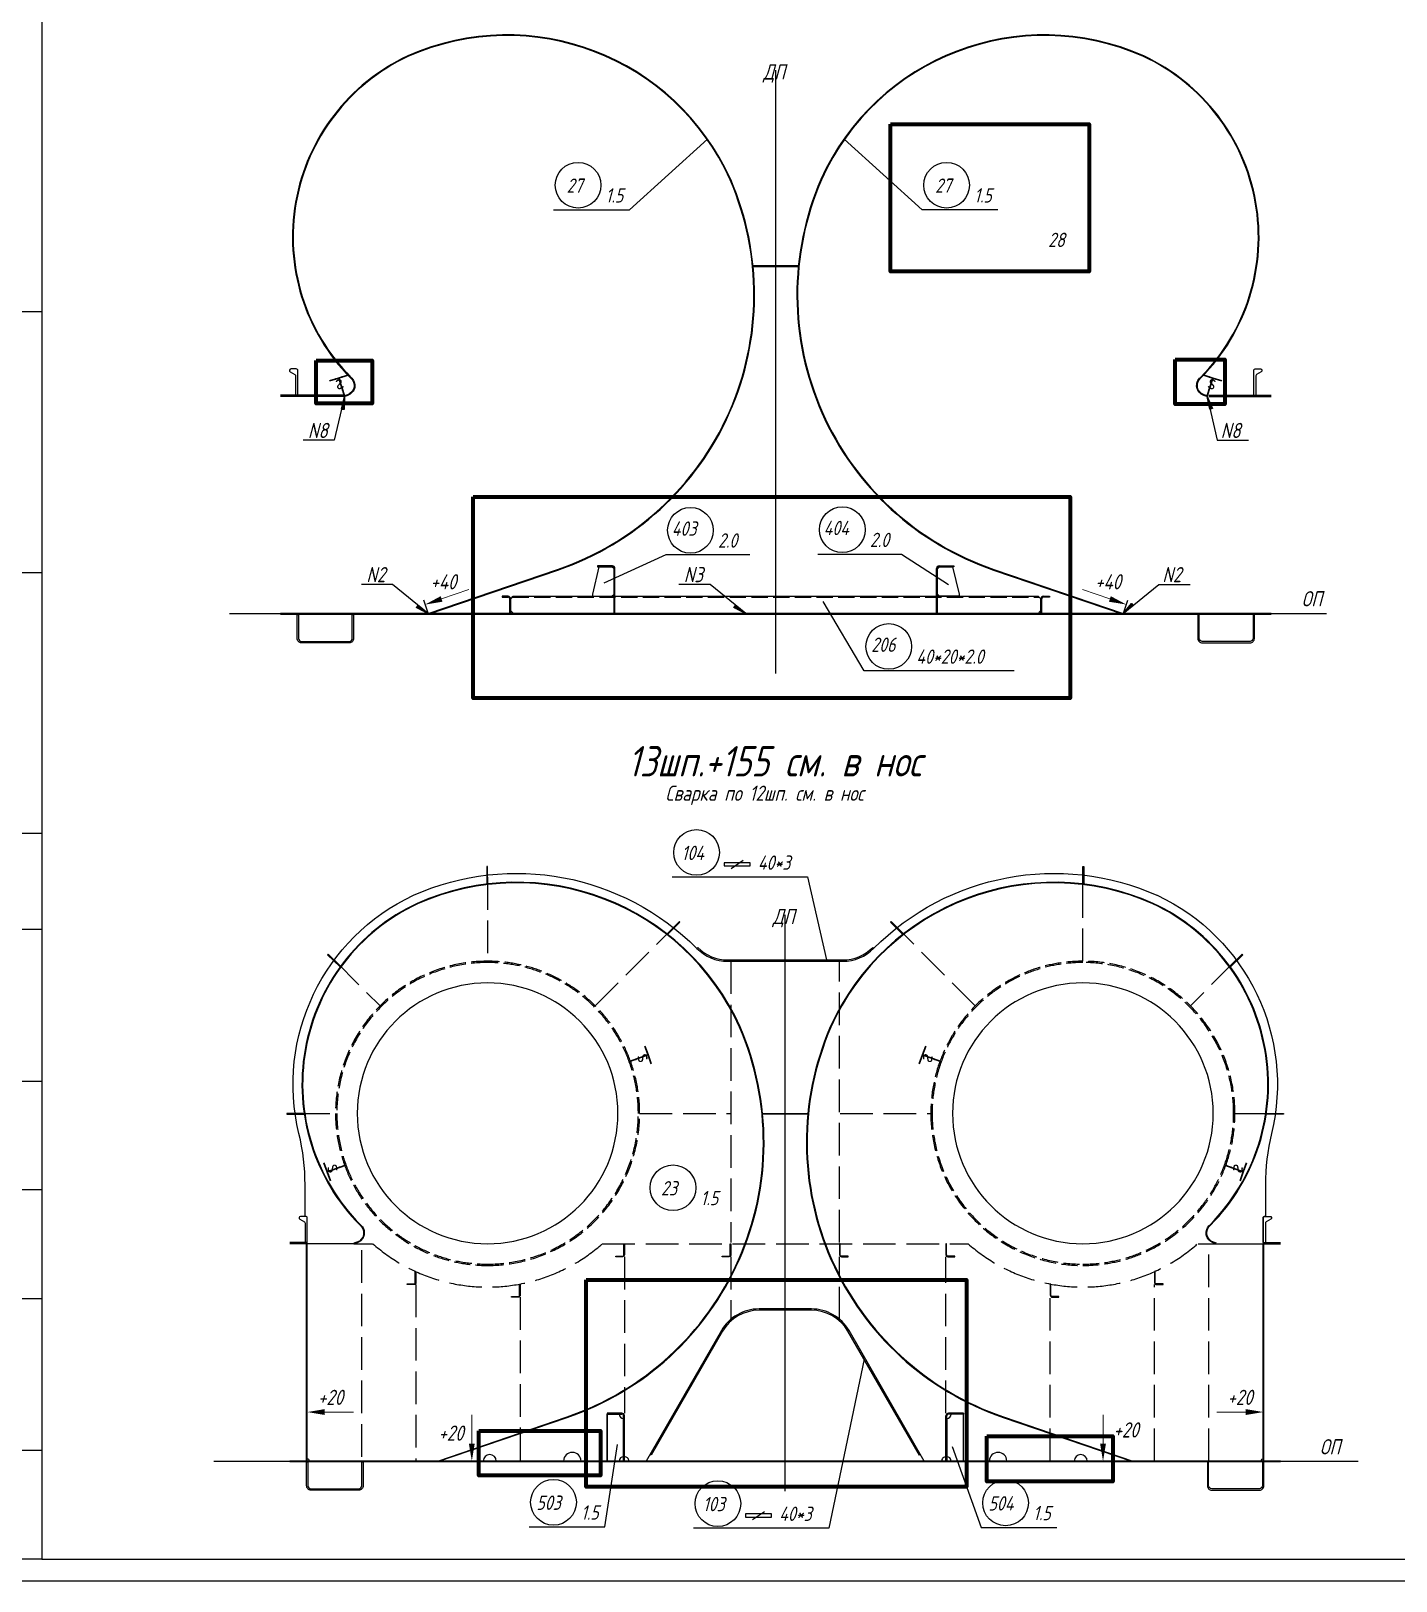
# Model space of a CAD drawing. Header units: millimetres. Extents: x 76485 to 135355, y 8208 to 18817.
# Drawn here: x 110300 to 113442, y 12764 to 16331 of the extents above; entities that cross this region are included whole.
import ezdxf
from ezdxf.enums import TextEntityAlignment as Align

# ---------------------------------------------------------------- set-up
doc = ezdxf.new("R2010")
doc.units = ezdxf.units.MM
for name, pattern in [('Dashed', [10, 7.5, -2.5]), ('Dashed_dotted', [34, 24, -5, 0, -5]), ('Short_dashed', [5, 3.75, -1.25])]:
    doc.linetypes.add(name, pattern=pattern)
doc.layers.add('20-DIMENTION', color=81, linetype='Continuous', lineweight=30)
doc.layers.add('Frame', color=6, linetype='Continuous')
doc.styles.add('PB_TEXT', font='romans.shx', dxfattribs={"width": 0.7, "oblique": 15})
doc.styles.get("Standard").update_dxf_attribs({"font": 'ГОСТ тип А наклонный.ttf'})
doc.styles.add('Standard3.5', font='simplex.shx', dxfattribs={"width": 0.7, "height": 3.5})
doc.styles.add('ГОСТ', font='ГОСТ тип А.ttf', dxfattribs={"oblique": 15})
doc.dimstyles.get("Standard").update_dxf_attribs({"dimtxt": 0.18, "dimasz": 0.18, "dimexe": 0.18, "dimexo": 0.0625, "dimgap": 0.09, "dimtad": 0, "dimtih": 1, "dimtoh": 1, "dimdec": 4, "dimzin": 0, "dimdsep": 46, "dimtxsty": 'Standard', "dimcen": 0.09, "dimadec": 0, "dimazin": 0, "dimtfac": 1, "dimtdec": 4, "dimtofl": 0, "dimtmove": 0, "dimatfit": 3, "dimfxl": 1, "dimtolj": 1, "dimtzin": 0, "dimarcsym": 0})

# ---------------------------------------------------------------- blocks, each defined once
blk = doc.blocks.new('s1')
at = {"layer": '20-DIMENTION', "color": 2}
for p, q in [((-1, 389), (-200, 388)), ((0, 0), (-2, 389)), ((-1, 389), (197, 390))]:
    blk.add_line(p, q, dxfattribs=at)
for points in [[(-200, 388, 0, 40, 0), (-65, 388, 40, 40, 0)], [(197, 390, 0, 40, 0), (62, 389, 40, 40, 0)], [(0, 0, 0, 40, 0), (0, 135, 40, 40, 0)]]:
    blk.add_lwpolyline(points, format="xyseb", dxfattribs=at)
at = {"layer": '20-DIMENTION', "color": 2, "style": 'Standard3.5', "width": 0.8}
blk.add_text('s', height=300, rotation=359.6928, dxfattribs=at).set_placement((-62, 157))
blk = doc.blocks.new('A$C128E1BCE')
at = {"linetype": 'Continuous', "lineweight": 9}
blk.add_line((40, 0), (106.5, 0), dxfattribs=at)
at = {"linetype": 'Continuous'}
blk.add_solid([(40, 6.7), (40, -6.7), (0, 0)], dxfattribs=at)
blk = doc.blocks.new('stamp-side-01')
at = {"layer": 'Frame'}
for p, q in [((-12, 0), (-12, 145)), ((-12, 145), (0, 145)), ((-12, 110), (0, 110)), ((0, 85), (-12, 85)), ((-12, 60), (0, 60)), ((0, 25), (-12, 25)), ((0, 0), (-12, 0))]:
    blk.add_line(p, q, dxfattribs=at)
at = {"layer": 'Frame', "color": 7}
blk.add_line((-7, 145), (-7, 0), dxfattribs=at)
at = {"layer": 'Frame', "color": 7, "style": 'PB_TEXT', "oblique": 15, "width": 0.7}
for s, p in [('Подпись и дата', (-8.25, 115.55)), ('Инв. N дубл.', (-8.25, 88.76)), ('Взамен инв. N', (-8.25, 61.42)), ('Подпись и дата', (-8.25, 30.25)), ('Инв. N подл.', (-8.25, 2.97))]:
    blk.add_text(s, height=2.5, rotation=90, dxfattribs=at).set_placement(p)
blk = doc.blocks.new('stamp-side-02')
at = {"layer": 'Frame'}
for p, q in [((0, 287), (-12, 287)), ((-12, 167), (-12, 287)), ((0, 227), (-12, 227)), ((0, 167), (-12, 167))]:
    blk.add_line(p, q, dxfattribs=at)
at = {"layer": 'Frame', "color": 7}
blk.add_line((-7, 287), (-7, 167), dxfattribs=at)
at = {"layer": 'Frame'}
blk.add_blockref('stamp-side-01', (0, 0), dxfattribs=at)
at = {"layer": 'Frame', "color": 7, "style": 'PB_TEXT', "oblique": 15, "width": 0.7}
for s, p in [('Первичное применение', (-8.25, 241.89)), ('Справ. N', (-8.25, 189.23))]:
    blk.add_text(s, height=2.5, rotation=90, dxfattribs=at).set_placement(p)
blk = doc.blocks.new('A$C65DE2539')
at = {"color": 7}
for points in [[(0, 0), (8410, 0), (8410, 5940), (0, 5940)], [(200, 50), (8360, 50), (8360, 5890), (200, 5890)]]:
    blk.add_lwpolyline(points, close=True, dxfattribs=at)
at = {"color": 7, "xscale": 10, "yscale": 10, "zscale": 10}
blk.add_blockref('stamp-side-02', (200, 50), dxfattribs=at)
blk = doc.blocks.new('_weld')
at = {"color": 0, "linetype": 'ByBlock'}
for p, q in [((-1.5, 0), (-1.5, 0)), ((-1.5, -0.05), (-1.45, 0)), ((-1.5, -0.09), (-1.41, 0)), ((-1.5, -0.14), (-1.36, 0)), ((-1.5, -0.18), (-1.32, 0)), ((-1.5, -0.22), (-1.28, 0)), ((-1.5, -0.27), (-1.23, 0)), ((-1.43, -0.29), (-1.14, 0)), ((-1.37, -0.27), (-1.1, 0)), ((-1.31, -0.26), (-1.05, 0)), ((-1.26, -0.25), (-1.01, 0)), ((-1.2, -0.24), (-0.96, 0)), ((-1.14, -0.23), (-0.92, 0)), ((-1.09, -0.22), (-0.87, 0)), ((-1.03, -0.21), (-0.83, 0)), ((-0.92, -0.18), (-0.74, 0)), ((-0.86, -0.17), (-0.69, 0)), ((-0.81, -0.16), (-0.65, 0)), ((-0.67, -0.13), (-0.81, 0)), ((-0.63, -0.13), (-0.76, 0)), ((-0.75, -0.15), (-0.6, 0)), ((-0.7, -0.14), (-0.56, 0)), ((-0.64, -0.13), (-0.51, 0)), ((-0.58, -0.12), (-0.47, 0)), ((-0.53, -0.11), (-0.42, 0)), ((-0.41, -0.08), (-0.49, 0)), ((-0.37, -0.07), (-0.45, 0)), ((-0.33, -0.07), (-0.4, 0)), ((-0.36, -0.07), (-0.29, 0)), ((-0.3, -0.06), (-0.24, 0)), ((-0.25, -0.05), (-0.2, 0)), ((-0.19, -0.04), (-0.15, 0)), ((-0.15, -0.03), (-0.18, 0)), ((-0.13, -0.03), (-0.11, 0)), ((-0.11, -0.02), (-0.13, 0)), ((-0.07, -0.01), (-0.09, 0)), ((-0.08, -0.02), (-0.06, 0)), ((-0.04, -0.01), (-0.04, 0)), ((-0.02, 0), (-0.02, 0)), ((-1.27, -0.25), (-1.5, -0.02)), ((-1.31, -0.26), (-1.5, -0.07)), ((-1.34, -0.27), (-1.5, -0.11)), ((-1.38, -0.28), (-1.5, -0.16)), ((-1.42, -0.28), (-1.5, -0.2)), ((-1.46, -0.29), (-1.5, -0.25)), ((-1.49, -0.3), (-1.5, -0.29)), ((-1.48, -0.3), (-1.19, 0)), ((-1.23, -0.25), (-1.48, 0)), ((-1.2, -0.24), (-1.43, 0)), ((-1.16, -0.23), (-1.39, 0)), ((-1.12, -0.22), (-1.34, 0)), ((-1.08, -0.22), (-1.3, 0)), ((-1.05, -0.21), (-1.25, 0)), ((-1.01, -0.2), (-1.21, 0)), ((-0.97, -0.19), (-1.16, 0)), ((-0.93, -0.19), (-1.12, 0)), ((-0.9, -0.18), (-1.07, 0)), ((-0.86, -0.17), (-1.03, 0)), ((-0.82, -0.16), (-0.99, 0)), ((-0.98, -0.2), (-0.78, 0)), ((-0.78, -0.16), (-0.94, 0)), ((-0.75, -0.15), (-0.9, 0)), ((-0.71, -0.14), (-0.85, 0)), ((-0.6, -0.12), (-0.72, 0)), ((-0.56, -0.11), (-0.67, 0)), ((-0.52, -0.1), (-0.63, 0)), ((-0.48, -0.1), (-0.58, 0)), ((-0.45, -0.09), (-0.54, 0)), ((-0.47, -0.09), (-0.38, 0)), ((-0.42, -0.08), (-0.33, 0)), ((-0.3, -0.06), (-0.36, 0)), ((-0.26, -0.05), (-0.31, 0)), ((-0.22, -0.04), (-0.27, 0)), ((-0.18, -0.04), (-0.22, 0))]:
    blk.add_line(p, q, dxfattribs=at)
at = {"color": 0, "linetype": 'ByBlock', "flags": 128}
blk.add_lwpolyline([(-1.5, 0), (0, 0), (-1.5, -0.3)], close=True, dxfattribs=at)

msp = doc.modelspace()

# ---------------------------------------------------------------- linework, layer by layer
at = {"color": 1, "ltscale": 25}
for p, q in [((112014.5, 14852.1), (112014.5, 16240.8)), ((110757.1, 14990.2), (113281.9, 14990.2)), ((111955.7, 14417.2), (111895.6, 14417.2)), ((111895.6, 14417.2), (111895.6, 14409.7)), ((111895.6, 14409.7), (111955.7, 14409.7)), ((111911.5, 14404.1), (111939.7, 14422.9)), ((111955.7, 14409.7), (111955.7, 14417.2)), ((112036.3, 12971.1), (112036.3, 14297.5)), ((110721.3, 13040.4), (113355, 13040.4)), ((112004.8, 12919), (111944.7, 12919)), ((111944.7, 12919), (111944.7, 12911.4)), ((111944.7, 12911.4), (112004.8, 12911.4)), ((111960.7, 12905.8), (111988.9, 12924.6)), ((112004.8, 12911.4), (112004.8, 12919))]:
    msp.add_line(p, q, dxfattribs=at)
at = {"color": 3, "ltscale": 10}
for p, q in [((112066.5, 15790.2), (111962.5, 15790.2)), ((112066.5, 15788.2), (111962.5, 15788.2)), ((111022, 15493.2), (110874.5, 15493.2)), ((111022, 15490.2), (110874.5, 15490.2)), ((113011.5, 15493.2), (113154.5, 15493.2)), ((113011.5, 15490.2), (113154.5, 15490.2)), ((111642.5, 14990.2), (111642.5, 15094.2)), ((111644.5, 14990.2), (111644.5, 15094.2)), ((112384.5, 14990.2), (112384.5, 15094.2)), ((112386.5, 14990.2), (112386.5, 15094.2)), ((111402.5, 14990.2), (111402.5, 15024.2)), ((111404.5, 14990.2), (111404.5, 15024.2)), ((111404.5, 14990.2), (111404.5, 15024.2)), ((112624.5, 15024.2), (112624.5, 14990.2)), ((112624.5, 14990.2), (112624.5, 15024.2)), ((112626.5, 14990.2), (112626.5, 15024.2)), ((113154.5, 14990.2), (110874.5, 14990.2)), ((113154.5, 14988.2), (110874.5, 14988.2)), ((112624.5, 14990.2), (111404.5, 14990.2))]:
    msp.add_line(p, q, dxfattribs=at)
for p, q in [((111215.3, 14988.7), (111204.3, 15021)), ((112813.7, 14988.7), (112824.7, 15021))]:
    msp.add_line(p, q)
at = {"color": 3, "linetype": 'Short_dashed', "ltscale": 10}
msp.add_line((111408.5, 15028.2), (112620.4, 15028.2), dxfattribs=at)
at = {"color": 1, "linetype": 'Dashed', "ltscale": 10}
for p, q in [((111351.3, 14383.8), (111351.3, 14190.4)), ((112721.3, 14190.4), (112721.3, 14383.8)), ((111598.8, 14087.9), (111775.1, 14264.1)), ((112473.8, 14087.9), (112297.6, 14264.1)), ((111002.2, 14189.5), (111103.8, 14087.9)), ((111911.3, 14190.4), (111911.3, 13543.4)), ((112161.3, 13543.4), (112161.3, 14190.4)), ((113070.5, 14189.5), (112968.8, 14087.9)), ((110913.3, 13840.4), (111001.3, 13840.4)), ((111701.3, 13840.4), (111909.8, 13840.4)), ((112162.8, 13840.4), (112371.3, 13840.4)), ((113071.3, 13840.4), (113159.3, 13840.4)), ((111061.3, 13525.4), (111061.3, 13040.4)), ((113011.3, 13040.4), (113011.3, 13525.4)), ((111666.3, 13510.4), (111666.3, 13150.4)), ((111911.3, 13510.4), (111911.3, 13366.5)), ((112161.3, 13366.5), (112161.3, 13510.4)), ((112406.3, 13150.4), (112406.3, 13510.4)), ((111186.3, 13446.4), (111186.3, 13040.4)), ((112886.3, 13040.4), (112886.3, 13446.4)), ((111426.3, 13417.4), (111426.3, 13040.4)), ((112646.3, 13040.4), (112646.3, 13417.4))]:
    msp.add_line(p, q, dxfattribs=at)
at = {"color": 3, "ltscale": 25}
for p, q in [((110936.3, 13543.4), (110896.3, 13543.4)), ((110936.3, 13540.4), (110896.3, 13540.4)), ((110934.8, 13040.4), (110934.8, 13540.4)), ((113136.3, 13543.4), (113176.3, 13543.4)), ((113136.3, 13540.4), (113176.3, 13540.4)), ((113137.8, 13040.4), (113137.8, 13540.4)), ((113176.3, 13040.4), (110896.3, 13040.4)), ((113176.3, 13038.4), (110896.3, 13038.4)), ((113136.3, 13040.4), (110936.3, 13040.4))]:
    msp.add_line(p, q, dxfattribs=at)
at = {"color": 6, "ltscale": 10}
for p, q in [((111043.8, 13540.4), (110936.3, 13540.4)), ((113028.8, 13540.4), (113136.3, 13540.4))]:
    msp.add_line(p, q, dxfattribs=at)
at = {"color": 3, "linetype": 'Dashed_dotted', "ltscale": 25}
for p, q in [((110936.3, 13040.4), (110936.3, 13540.4)), ((113136.3, 13040.4), (113136.3, 13540.4))]:
    msp.add_line(p, q, dxfattribs=at)
at = {"color": 6, "linetype": 'Dashed', "ltscale": 25}
for p, q in [((111043.8, 13540.4), (111086.3, 13540.4)), ((112986.3, 13540.4), (113033.3, 13540.4))]:
    msp.add_line(p, q, dxfattribs=at)
at = {"color": 6, "linetype": 'Dashed', "ltscale": 10}
msp.add_line((111615.3, 13540.4), (112457.3, 13540.4), dxfattribs=at)
at = {"color": 3}
for p, q in [((111626.4, 13148.5), (111654.3, 13148.5)), ((111626.4, 13040.4), (111626.4, 13148.5)), ((111664.3, 13040.4), (111664.3, 13144.5)), ((111664.3, 13138.5), (111664.3, 13040.4)), ((111666.3, 13040.4), (111666.3, 13144.5)), ((112406.3, 13040.4), (112406.3, 13144.5)), ((112408.3, 13040.4), (112408.3, 13144.5)), ((112408.3, 13138.5), (112408.3, 13040.4)), ((112446.2, 13148.5), (112418.3, 13148.5)), ((112446.2, 13040.4), (112446.2, 13148.5)), ((111664.3, 13040.4), (111626.4, 13040.4)), ((112408.3, 13040.4), (112446.2, 13040.4))]:
    msp.add_line(p, q, dxfattribs=at)
at = {"color": 3, "ltscale": 25}
for points in [[(111215.3, 14988.7), (111513, 15090.4, 0.437452), (111910.8, 15988.9, 0.412715), (111167.4, 16273.4, 0.519152), (111035.9, 15532.7, -0.59637), (111028.8, 15493.8), (111021.9, 15491.5)], [(111214.8, 14990.2), (111512.5, 15091.9, 0.437447), (111909.5, 15988.3, 0.412702), (111168.1, 16272.1, 0.519083), (111036.9, 15533.9, -0.595152), (111029.3, 15492.4), (111022.4, 15490.1)], [(113007, 15491.5), (113000.1, 15493.8, -0.59637), (112993.1, 15532.7, 0.519152), (112861.5, 16273.4, 0.412612), (112118.1, 15988.9, 0.437452), (112516, 15090.4), (112813.7, 14988.7)], [(113006.5, 15490.1), (112999.7, 15492.4, -0.595152), (112992.1, 15533.9, 0.519083), (112860.9, 16272.1, 0.412598), (112119.5, 15988.3, 0.437447), (112516.5, 15091.9), (112814.2, 14990.2)], [(110936.3, 13040.4), (110936.3, 13599.9, 0.414238), (110932.8, 13603.4), (110931.3, 13603.4), (110931.3, 13675.8, 0.059603), (110917.2, 13793.7, -0.357009), (111180.6, 14342.2, -0.005017), (111181, 14342.4, -0.310965), (111832.9, 14219.9, 0.199788), (111903.8, 14190.4), (112168.8, 14190.4, 0.199783), (112239.8, 14219.9, -0.310898), (112891.6, 14342.4, -0.005051), (112892, 14342.2, -0.357009), (113155.4, 13793.7, 0.059603), (113141.3, 13675.8), (113141.3, 13603.4), (113139.8, 13603.4, 0.414238), (113136.3, 13599.9), (113136.3, 13040.4)], [(111651.3, 13840.4, 1), (111051.3, 13840.4, 1), (111651.3, 13840.4, 1)], [(113021.3, 13840.4, 1), (112421.3, 13840.4, 1), (113021.3, 13840.4, 1)], [(112356.3, 13040.4), (112183.1, 13340.4, 0.26795), (112096.5, 13390.4), (111976.1, 13390.4, 0.26795), (111889.5, 13340.4), (111716.3, 13040.4)]]:
    msp.add_lwpolyline(points, format="xyb", dxfattribs=at)
at = {"color": 2, "lineweight": 100, "ltscale": 100}
for points in [[(112278.7, 16116.2), (112736, 16116.2), (112736, 15777.5), (112278.7, 15777.5)], [(110957.1, 15573), (111085.7, 15573), (111085.7, 15474), (110957.1, 15474)], [(112933.7, 15575.3), (113048.3, 15575.3), (113048.3, 15471.9), (112933.7, 15471.9)], [(111318, 15258.8), (112692, 15258.8), (112692, 14795.7), (111318, 14795.7)]]:
    msp.add_lwpolyline(points, close=True, dxfattribs=at)
at = {"color": 1, "ltscale": 25}
for points in [[(111503.2, 15919.6), (111677.6, 15919.6), (111857.2, 16081.6)], [(112525.7, 15919.6), (112351.4, 15919.6), (112171.7, 16081.6)], [(111775.8, 14384.4), (112087.4, 14384.4), (112131, 14193.4)], [(111984.2, 13840.4), (112088.4, 13840.4), (112088.4, 13838.4), (111984.2, 13838.4), (111984.2, 13840.4)], [(112217.6, 13274.7), (112136.5, 12886.1), (111824.9, 12886.1)], [(111446.7, 12889.1), (111621, 12889.1), (111650.3, 13078.2)], [(112420.4, 13074.1), (112487.1, 12887.6), (112661.4, 12887.6)]]:
    msp.add_lwpolyline(points, dxfattribs=at)
at = {"color": 1, "ltscale": 10}
for points in [[(110914.5, 15493.2), (110914.5, 15549.7, 0.414215), (110911, 15553.2), (110899, 15553.2, 0.767357), (110897.2, 15546.6), (110907.7, 15540.6, -0.267938), (110909.5, 15537.5), (110909.5, 15493.2)], [(113114.5, 15493.2), (113114.5, 15549.7, -0.414215), (113118, 15553.2), (113130, 15553.2, -0.767357), (113131.7, 15546.6), (113121.2, 15540.6, 0.267938), (113119.5, 15537.5), (113119.5, 15493.2)]]:
    msp.add_lwpolyline(points, format="xyb", dxfattribs=at)
at = {"linetype": 'Continuous'}
for points in [[(110998.3, 15389.2), (110926.6, 15389.2)], [(113030.6, 15389.2), (113102.3, 15389.2)], [(111132.7, 15057.4), (111061, 15057.4)], [(111863.3, 15057.4), (111791.7, 15057.4)], [(112896.2, 15057.4), (112967.9, 15057.4)]]:
    msp.add_lwpolyline(points, dxfattribs=at)
at = {"color": 1, "ltscale": 10}
for points in [[(111954.6, 15125.6), (111761.9, 15125.6), (111619.1, 15060.7)], [(112111.4, 15127), (112304.1, 15127), (112412.2, 15057.4)], [(112563.2, 14858.4), (112218.1, 14858.4), (112123.4, 15017.9)]]:
    msp.add_lwpolyline(points, dxfattribs=at)
at = {"color": 2, "ltscale": 10}
for points in [[(111642.5, 15035.2), (111642.5, 15093.2), (111637.5, 15098.2), (111607.5, 15098.2), (111592.5, 15035.2), (111592.5, 15030.2), (111637.5, 15030.2), (111642.5, 15035.2)], [(112386.5, 15035.2), (112386.5, 15093.2), (112391.5, 15098.2), (112421.5, 15098.2), (112436.5, 15035.2), (112436.5, 15030.2), (112391.5, 15030.2), (112386.5, 15035.2)]]:
    msp.add_lwpolyline(points, dxfattribs=at)
at = {"color": 3, "ltscale": 10}
for points in [[(111638.5, 15100.2), (111604.5, 15100.2), (111604.5, 15098.2), (111638.5, 15098.2)], [(112390.5, 15100.2), (112424.4, 15100.2), (112424.4, 15098.2), (112390.5, 15098.2)], [(111398.5, 15030.2), (111384.5, 15030.2), (111384.5, 15028.2), (111398.5, 15028.2)], [(111404.5, 15024.2), (111410.5, 15030.2), (112618.4, 15030.2), (112624.5, 15024.2)], [(112630.5, 15030.2), (112644.4, 15030.2), (112644.4, 15028.2), (112630.5, 15028.2)]]:
    msp.add_lwpolyline(points, dxfattribs=at)
at = {"color": 8, "ltscale": 25}
for points in [[(110916, 14988.2), (110916, 14933.2, 0.414214), (110923, 14926.2), (111033, 14926.2, 0.414214), (111040, 14933.2), (111040, 14988.2), (111043, 14988.2), (111043, 14933.2, -0.414214), (111033, 14923.2), (110923, 14923.2, -0.414214), (110913, 14933.2), (110913, 14988.2)], [(113113, 14988.2), (113113, 14933.2, -0.414214), (113106, 14926.2), (112996, 14926.2, -0.414214), (112989, 14933.2), (112989, 14988.2), (112986, 14988.2), (112986, 14933.2, 0.414214), (112996, 14923.2), (113106, 14923.2, 0.414214), (113116, 14933.2), (113116, 14988.2)], [(110937.8, 13038.4), (110937.8, 12983.4, 0.414214), (110944.8, 12976.4), (111054.8, 12976.4, 0.414214), (111061.8, 12983.4), (111061.8, 13038.4), (111064.8, 13038.4), (111064.8, 12983.4, -0.414214), (111054.8, 12973.4), (110944.8, 12973.4, -0.414214), (110934.8, 12983.4), (110934.8, 13038.4)], [(113134.8, 13038.4), (113134.8, 12983.4, -0.414214), (113127.8, 12976.4), (113017.8, 12976.4, -0.414214), (113010.8, 12983.4), (113010.8, 13038.4), (113007.8, 13038.4), (113007.8, 12983.4, 0.414214), (113017.8, 12973.4), (113127.8, 12973.4, 0.414214), (113137.8, 12983.4), (113137.8, 13038.4)]]:
    msp.add_lwpolyline(points, format="xyb", close=True, dxfattribs=at)
at = {"color": 7, "ltscale": 25}
for points in [[(111351.3, 14368.4), (111351.3, 14408.4), (111349.3, 14408.4), (111349.3, 14368.4), (111351.3, 14368.4)], [(112721.3, 14368.4), (112721.3, 14408.4), (112723.3, 14408.4), (112723.3, 14368.4), (112721.3, 14368.4)], [(111765.7, 14252), (111794, 14280.3), (111792.6, 14281.7), (111764.3, 14253.4), (111765.7, 14252)], [(112306.9, 14252), (112278.6, 14280.3), (112280, 14281.7), (112308.3, 14253.4), (112306.9, 14252)], [(111013.1, 14178.7), (110984.6, 14206.8), (110983.2, 14205.4), (111011.7, 14177.3), (111013.1, 14178.7)], [(113059.6, 14178.7), (113088, 14206.8), (113089.4, 14205.4), (113061, 14177.3), (113059.6, 14178.7)], [(110929.3, 13840.4), (110889.3, 13840.4), (110889.3, 13838.4), (110929.3, 13838.4), (110929.3, 13840.4)], [(113143.3, 13840.4), (113183.3, 13840.4), (113183.3, 13838.4), (113143.3, 13838.4), (113143.3, 13840.4)]]:
    msp.add_lwpolyline(points, dxfattribs=at)
at = {"color": 6, "ltscale": 10}
for points in [[(111237.1, 13039), (111534.8, 13140.7, 0.437452), (111932.7, 14039.1, 0.412715), (111189.3, 14323.6, 0.519152), (111057.7, 13583, -0.59637), (111050.7, 13544), (111043.8, 13541.8)], [(111236.6, 13040.4), (111534.3, 13142.1, 0.437447), (111931.3, 14038.5, 0.412702), (111189.9, 14322.3, 0.519083), (111058.7, 13584.1, -0.595152), (111051.1, 13542.6), (111044.3, 13540.3)], [(113028.8, 13541.8), (113022, 13544, -0.59637), (113014.9, 13583, 0.519152), (112883.3, 14323.6, 0.412612), (112139.9, 14039.1, 0.437452), (112537.8, 13140.7), (112835.5, 13039)], [(113028.4, 13540.3), (113021.5, 13542.6, -0.595152), (113013.9, 13584.1, 0.519083), (112882.7, 14322.3, 0.412598), (112141.3, 14038.5, 0.437447), (112538.3, 13142.1), (112836, 13040.4)]]:
    msp.add_lwpolyline(points, format="xyb", dxfattribs=at)
at = {"color": 1, "ltscale": 25}
for points in [[(111832.8, 14220), (111834.9, 14222.1, -0.000029), (111835, 14222, 0.199787), (111903.8, 14193.4), (112168.8, 14193.4, 0.199784), (112237.6, 14222, -0.000027), (112237.7, 14222.1), (112239.8, 14220)], [(110936.3, 13543.4), (110936.3, 13599.9, 0.414238), (110932.8, 13603.4), (110920.8, 13603.4, 0.767357), (110919.1, 13596.9), (110929.6, 13590.8, -0.267938), (110931.3, 13587.8), (110931.3, 13543.4)], [(113136.3, 13543.4), (113136.3, 13599.9, -0.414238), (113139.8, 13603.4), (113151.8, 13603.4, -0.767357), (113153.6, 13596.9), (113143.1, 13590.8, 0.267938), (113141.3, 13587.8), (113141.3, 13543.4)], [(112347.7, 13055.4), (112345.1, 13053.9), (112180.5, 13338.9, 0.26795), (112096.5, 13387.4), (111976.1, 13387.4, 0.26795), (111892.1, 13338.9), (111727.6, 13053.9), (111725, 13055.4)]]:
    msp.add_lwpolyline(points, format="xyb", dxfattribs=at)
at = {"color": 6, "linetype": 'Short_dashed', "ltscale": 10}
for points in [[(111022.4, 13720.7), (111025.2, 13721.7, -0.087459), (111004.3, 13840.4, -0.414214), (111351.3, 14187.4, -0.315313), (111677.4, 13959), (111680.2, 13960.1, 0.315313), (111351.3, 14190.4, 0.414214), (111001.3, 13840.4, 0.087459), (111022.4, 13720.7)], [(113050.2, 13720.7), (113047.4, 13721.7, 0.087459), (113068.3, 13840.4, 0.414214), (112721.3, 14187.4, 0.315313), (112395.2, 13959), (112392.4, 13960.1, -0.315313), (112721.3, 14190.4, -0.414214), (113071.3, 13840.4, -0.087459), (113050.2, 13720.7)], [(111680.2, 13960.1), (111677.4, 13959, -0.087475), (111698.3, 13840.4, -0.414214), (111351.3, 13493.4, -0.315332), (111025.2, 13721.7), (111022.4, 13720.7, 0.315332), (111351.3, 13490.4, 0.414214), (111701.3, 13840.4, 0.087475), (111680.2, 13960.1)], [(112392.4, 13960.1), (112395.2, 13959, 0.087475), (112374.3, 13840.4, 0.414214), (112721.3, 13493.4, 0.315332), (113047.4, 13721.7), (113050.2, 13720.7, -0.315332), (112721.3, 13490.4, -0.414214), (112371.3, 13840.4, -0.087475), (112392.4, 13960.1)]]:
    msp.add_lwpolyline(points, format="xyb", dxfattribs=at)
at = {"color": 5}
for points in [[(111664.8, 13540.4), (111666.3, 13540.4), (111666.3, 13514.9, -0.414214), (111661.8, 13510.4), (111646.3, 13510.4), (111646.3, 13511.9), (111661.8, 13511.9, 0.414214), (111664.8, 13514.9)], [(111909.8, 13540.4), (111911.3, 13540.4), (111911.3, 13514.9, -0.414214), (111906.8, 13510.4), (111891.3, 13510.4), (111891.3, 13511.9), (111906.8, 13511.9, 0.414214), (111909.8, 13514.9)], [(112162.8, 13540.4), (112161.3, 13540.4), (112161.3, 13514.9, 0.414214), (112165.8, 13510.4), (112181.3, 13510.4), (112181.3, 13511.9), (112165.8, 13511.9, -0.414214), (112162.8, 13514.9)], [(112407.8, 13540.4), (112406.3, 13540.4), (112406.3, 13514.9, 0.414214), (112410.8, 13510.4), (112426.3, 13510.4), (112426.3, 13511.9), (112410.8, 13511.9, -0.414214), (112407.8, 13514.9)], [(111184.8, 13476.4), (111186.3, 13476.4), (111186.3, 13450.9, -0.414214), (111181.8, 13446.4), (111166.3, 13446.4), (111166.3, 13447.9), (111181.8, 13447.9, 0.414214), (111184.8, 13450.9)], [(111424.8, 13447.4), (111426.3, 13447.4), (111426.3, 13421.9, -0.414214), (111421.8, 13417.4), (111406.3, 13417.4), (111406.3, 13418.9), (111421.8, 13418.9, 0.414214), (111424.8, 13421.9)], [(112647.8, 13447.4), (112646.3, 13447.4), (112646.3, 13421.9, 0.414214), (112650.8, 13417.4), (112666.3, 13417.4), (112666.3, 13418.9), (112650.8, 13418.9, -0.414214), (112647.8, 13421.9)], [(112887.8, 13476.4), (112886.3, 13476.4), (112886.3, 13450.9, 0.414214), (112890.8, 13446.4), (112906.3, 13446.4), (112906.3, 13447.9), (112890.8, 13447.9, -0.414214), (112887.8, 13450.9)]]:
    msp.add_lwpolyline(points, format="xyb", close=True, dxfattribs=at)
at = {"color": 4, "lineweight": 100, "ltscale": 100}
for points in [[(111578, 13457.3), (112453.7, 13457.3), (112453.7, 12980.9), (111578, 12980.9)], [(111331.2, 13110.2), (111610.9, 13110.2), (111610.9, 13006.8), (111331.2, 13006.8)], [(112500.6, 13097.6), (112790.4, 13097.6), (112790.4, 12993.6), (112500.6, 12993.6)]]:
    msp.add_lwpolyline(points, close=True, dxfattribs=at)
at = {"color": 3}
for points in [[(111676.3, 13040.4, 0.414236), (111666.3, 13050.4), (111666.3, 13144.6, 0.41423), (111660.3, 13150.6), (111626.3, 13150.6), (111626.3, 13040.4)], [(112446.3, 13040.4), (112446.3, 13150.6), (112412.3, 13150.6, 0.41423), (112406.3, 13144.6), (112406.3, 13050.4, 0.414236), (112396.3, 13040.4, 0.414236)]]:
    msp.add_lwpolyline(points, format="xyb", dxfattribs=at)
for points in [[(111660.3, 13150.5), (111626.4, 13150.5), (111626.4, 13148.5), (111660.3, 13148.5)], [(112412.3, 13150.5), (112446.2, 13150.5), (112446.2, 13148.5), (112412.3, 13148.5)]]:
    msp.add_lwpolyline(points, dxfattribs=at)
at = {"color": 1, "ltscale": 25}
for centre in [(111559.6, 15976), (112407.7, 15976), (111832.2, 14440.7), (111778.1, 13669.1), (111503, 12945.5), (111881.3, 12942.4), (112543.4, 12944)]:
    msp.add_circle(centre, 52.6, dxfattribs=at)
at = {"color": 1, "ltscale": 10}
for centre in [(111818.2, 15181.9), (112167.7, 15183.3), (112274.5, 14914.7)]:
    msp.add_circle(centre, 52.6, dxfattribs=at)
at = {"color": 3, "ltscale": 10}
for centre, radius, start, end in [((111638.5, 15094.2), 6, 359.9984, 90.0016), ((111638.5, 15094.2), 4, 359.9932, 90.0068), ((112390.5, 15094.2), 6, 89.9984, 180.0016), ((112390.5, 15094.2), 4, 89.9932, 180.0068), ((111398.5, 15024.2), 6, 359.9984, 90.0016), ((111398.5, 15024.2), 4, 0.0103, 90.0007), ((112630.5, 15024.2), 6, 89.9984, 180.0016), ((112630.5, 15024.2), 4, 89.9993, 179.9897), ((111404.5, 14990.2), 5, 0.0025, 89.9975), ((112624.5, 14990.2), 5, 90.0025, 179.9975)]:
    msp.add_arc(centre, radius, start, end, dxfattribs=at)
at = {"color": 6, "linetype": 'Dashed', "ltscale": 10}
for centre in [(111351.3, 13840.4), (112721.3, 13840.4)]:
    msp.add_arc(centre, 399.7, 228.6471, 311.3529, dxfattribs=at)
at = {"color": 3}
for centre, radius, start, end in [((111664.3, 13148.5), 10, 180.0031, 270.0013), ((111660.3, 13144.5), 6, 359.9984, 90.0016), ((111660.3, 13144.5), 4, 359.9932, 90.0068), ((112412.3, 13144.5), 6, 89.9984, 180.0016), ((112412.3, 13144.5), 4, 89.9932, 180.0068), ((112408.3, 13148.5), 10, 269.9987, 359.9969), ((111356.3, 13040.4), 15, 0.0006, 179.9994), ((112716.3, 13040.4), 15, 0.0006, 179.9994), ((111664.3, 13040.4), 10, 89.9987, 179.9969), ((112408.3, 13040.4), 10, 0.0031, 90.0013)]:
    msp.add_arc(centre, radius, start, end, dxfattribs=at)
at = {"color": 3, "ltscale": 25}
for centre, radius, start, end in [((111546.3, 13040.4), 20, 0, 180), ((112526.3, 13040.4), 20, 0, 180), ((110936.3, 13040.4), 5, 0.0003, 90.0008), ((113136.3, 13040.4), 5, 89.9992, 179.9997)]:
    msp.add_arc(centre, radius, start, end, dxfattribs=at)

# ---------------------------------------------------------------- block references
for name, p in [('A$C65DE2539', (110125.3, 12764.4)), ('A$C128E1BCE', (110936.3, 13153.1))]:
    msp.add_blockref(name, p)
at = {"color": 5, "linetype": 'Continuous', "zscale": 0.110236220472143}
for p, xscale, yscale, rotation in [((111021.9, 15491.5), -0.110236220472143, 0.1102362204721431, 18.26329727458037), ((113007, 15491.5), 0.110236220472143, 0.110236220472143, 341.7367027254197), ((111680.2, 13960.1), 0.110236220472143, 0.110236220472143, 289.7807624793809), ((112392.4, 13960.1), -0.110236220472143, 0.110236220472143, 70.21923752061907), ((111022.4, 13720.7), 0.110236220472143, 0.110236220472143, 109.7767779617052), ((113050.2, 13720.7), -0.110236220472143, 0.110236220472143, 250.2232220382948)]:
    msp.add_blockref('s1', p, dxfattribs=dict(at, xscale=xscale, yscale=yscale, rotation=rotation))
for p, rotation in [((111207.6, 15011.1), 18.85874266409396), ((111315, 13040.4), 90), ((112767.7, 13040.4), 90)]:
    msp.add_blockref('A$C128E1BCE', p, dxfattribs=dict(rotation=rotation))
at = {"xscale": -1, "rotation": 341.1412573359061}
msp.add_blockref('A$C128E1BCE', (112821.3, 15011.1), dxfattribs=at)
at = {"xscale": -1}
msp.add_blockref('A$C128E1BCE', (113136.3, 13153.1), dxfattribs=at)

# ---------------------------------------------------------------- texts
at = {"color": 7, "style": 'ГОСТ', "oblique": 15}
for s, height, p in [('ДП', 35, (112010.7, 16219.1)), ('ОП', 35, (113248.3, 15006.9)), ('13шп.+155 см. в нос', 70, (112010.9, 14615.5)), ('Сварка по 12шп. см. в нос', 35, (111988.3, 14559.5)), ('ДП', 35, (112032.6, 14275.7)), ('ОП', 35, (113290.2, 13055.7))]:
    msp.add_text(s, height=height, dxfattribs=at).set_placement(p, align=Align.CENTER)
at = {"color": 1, "ltscale": 25, "style": 'ГОСТ', "oblique": 15}
for s, p in [('27', (111533.1, 15958.5)), ('27', (112381.2, 15958.5)), ('1.5', (111623, 15936.1)), ('1.5', (112471.1, 15936.1)), ('104', (111797.7, 14423.2)), ('40*3', (111973.2, 14400.8)), ('23', (111750.5, 13651.6)), ('1.5', (111841.5, 13629.1)), ('503', (111463.5, 12928)), ('103', (111846.8, 12924.9)), ('504', (112503.9, 12926.5)), ('1.5', (111566.4, 12905.5)), ('40*3', (112022.3, 12902.5)), ('1.5', (112606.8, 12904.1))]:
    msp.add_text(s, height=33, dxfattribs=at).set_placement(p)
at = {"color": 2, "ltscale": 25, "style": 'ГОСТ', "oblique": 15}
msp.add_text('28', height=33, dxfattribs=at).set_placement((112641.4, 15833.7))
at = {"color": 7, "style": 'ГОСТ', "oblique": 15}
for s, p in [('N8', (110937.8, 15383.7)), ('N8', (113038.6, 15383.7)), ('N2', (111072.3, 15052)), ('N3', (111802.9, 15052))]:
    msp.add_text(s, height=35, dxfattribs=at).set_placement(p, align=Align.BOTTOM_LEFT)
at = {"color": 1, "ltscale": 10, "style": 'ГОСТ', "oblique": 15}
for s, p in [('403', (111775.1, 15169.4)), ('404', (112124.6, 15170.8)), ('2.0', (111881.6, 15142)), ('2.0', (112231.1, 15143.4)), ('206', (112234.3, 14902.2)), ('40*20*2.0', (112337.9, 14874.8))]:
    msp.add_text(s, height=33, dxfattribs=at).set_placement(p)
at = {"color": 7, "style": 'ГОСТ', "oblique": 15}
msp.add_text('N2', height=35, rotation=360, dxfattribs=at).set_placement((112904.2, 15052), align=Align.BOTTOM_LEFT)
at = {"linetype": 'Continuous', "char_height": 35, "attachment_point": 5}
for s, insert in [('\\A1;+40', (111249.7, 15063.5)), ('\\A1;+40', (112779.2, 15063.5)), ('\\A1;+20', (110989.8, 13187)), ('\\A1;+20', (113082.9, 13187)), ('\\A1;+20', (112820.6, 13112)), ('\\A1;+20', (111267, 13104.6))]:
    msp.add_mtext(s, dxfattribs=dict(at, insert=insert))

# ---------------------------------------------------------------- leaders
at = {"linetype": 'Continuous'}
for points in [[(111022, 15490.2), (110998.3, 15389.2)], [(113007, 15490.2), (113030.6, 15389.2)], [(111214.7, 14990.2), (111132.7, 15057.4)], [(111945.4, 14990.2), (111863.3, 15057.4)], [(112814.2, 14990.2), (112896.2, 15057.4)]]:
    msp.add_leader(points, dimstyle='Standard', override={"dimscale": 10, "dimasz": 2, "dimclrd": 256, "dimldrblk": '_weld'}, dxfattribs=at)

doc.saveas('drawing.dxf')
